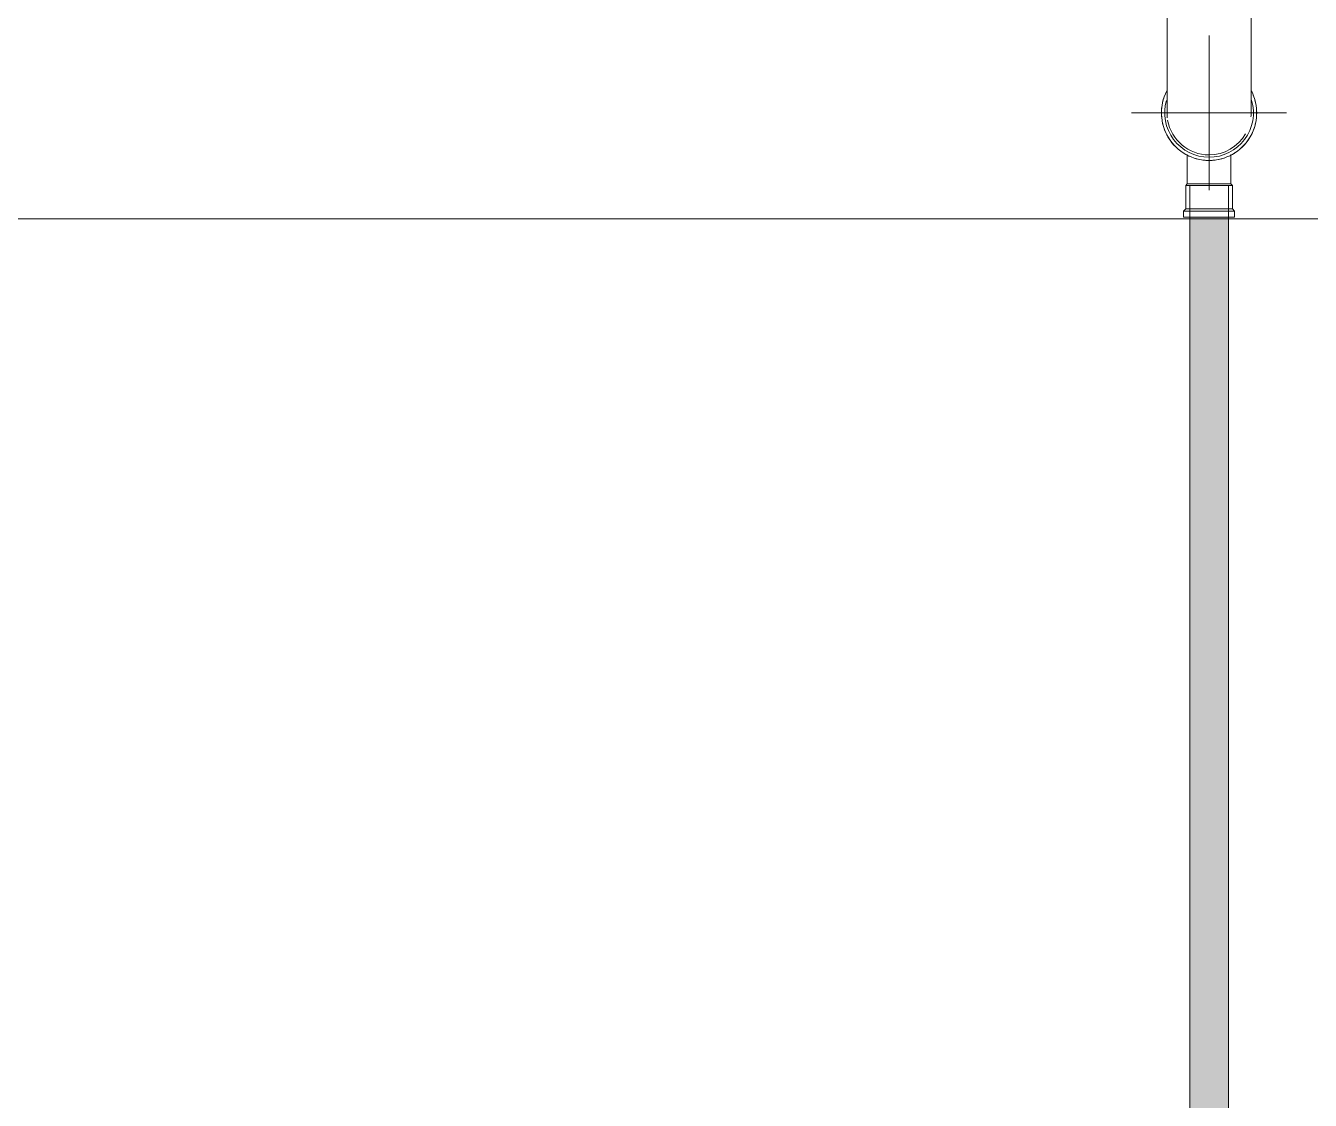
# Model space of a CAD drawing. Header units: metres. Extents: x 34 to 87, y -2.3 to 19.3.
# Drawn here: x 49.362 to 50.191, y 2.481 to 3.175 of the extents above; entities that cross this region are included whole.
import ezdxf

# ---------------------------------------------------------------- set-up
doc = ezdxf.new("R2010")
doc.units = ezdxf.units.M
for name, color, linetype, lineweight in [('A-DETL', 7, 'Continuous', 5), ('P-PIPE', 7, 'Continuous', 5), ('P-PIPE-CNTR', 7, 'Continuous', 5)]:
    doc.layers.add(name, color=color, linetype=linetype, lineweight=lineweight)

# ---------------------------------------------------------------- blocks, each defined once
blk = doc.blocks.new('AF_Soldavel_Curva 45_90 - Standard-3631512-AA')
at = {"layer": 'P-PIPE'}
for p, q in [((-0.41404, 3.07261), (-0.4151, 3.07151)), ((-0.4151, 3.07151), (-0.4151, 3.05651)), ((-0.4, 3.07151), (-0.4151, 3.07151)), ((-0.4, 3.07261), (-0.41404, 3.07261)), ((-0.38596, 3.07261), (-0.4, 3.07261)), ((-0.3849, 3.07151), (-0.4, 3.07151)), ((-0.3849, 3.07151), (-0.38596, 3.07261)), ((-0.3849, 3.05651), (-0.3849, 3.07151)), ((-0.4151, 3.05651), (-0.4165, 3.05511)), ((-0.4165, 3.05511), (-0.4165, 3.05111)), ((-0.4, 3.05511), (-0.4165, 3.05511)), ((-0.4, 3.05651), (-0.4151, 3.05651)), ((-0.3849, 3.05651), (-0.4, 3.05651)), ((-0.3835, 3.05511), (-0.4, 3.05511)), ((-0.3835, 3.05511), (-0.3849, 3.05651)), ((-0.3835, 3.05111), (-0.3835, 3.05511)), ((-0.4165, 3.05111), (-0.4, 3.05111)), ((-0.4, 3.05111), (-0.3835, 3.05111))]:
    blk.add_line(p, q, dxfattribs=at)
at = {"layer": 'P-PIPE', "flags": 128}
for points in [[(-0.41404, 3.07261), (-0.41404, 3.08589), (-0.41404, 3.09164)], [(-0.38596, 3.09164), (-0.38596, 3.09033), (-0.38596, 3.07732), (-0.38596, 3.07261)]]:
    blk.add_lwpolyline(points, dxfattribs=at)
blk = doc.blocks.new('AF_Soldavel_Curva 45_90 - Standard-3705015-AA')
at = {"layer": 'P-PIPE'}
for p, q in [((-0.43075, 3.25134), (-0.43075, 3.24384)), ((-0.4, 3.25134), (-0.43075, 3.25134)), ((-0.43075, 3.24384), (-0.42865, 3.24084)), ((-0.43075, 3.24384), (-0.4, 3.24384)), ((-0.36925, 3.25134), (-0.4, 3.25134)), ((-0.4, 3.24384), (-0.36925, 3.24384)), ((-0.37135, 3.24084), (-0.36925, 3.24384)), ((-0.36925, 3.24384), (-0.36925, 3.25134)), ((-0.42865, 3.24084), (-0.42865, 3.21494)), ((-0.42865, 3.24084), (-0.4, 3.24084)), ((-0.4, 3.24084), (-0.37135, 3.24084)), ((-0.37135, 3.21494), (-0.37135, 3.24084)), ((-0.42865, 3.21494), (-0.42715, 3.21324)), ((-0.42865, 3.21494), (-0.4, 3.21494)), ((-0.42715, 3.21324), (-0.4, 3.21324)), ((-0.4, 3.21494), (-0.37135, 3.21494)), ((-0.4, 3.21324), (-0.37285, 3.21324)), ((-0.37285, 3.21324), (-0.37135, 3.21494))]:
    blk.add_line(p, q, dxfattribs=at)
at = {"layer": 'P-PIPE', "flags": 128}
for points in [[(-0.42715, 3.21324), (-0.42715, 3.20945), (-0.42715, 3.20567), (-0.42715, 3.2019), (-0.42715, 3.19815), (-0.42715, 3.19442), (-0.42715, 3.19072), (-0.42715, 3.18706), (-0.42715, 3.18344), (-0.42715, 3.17987), (-0.42715, 3.17635), (-0.42715, 3.17289), (-0.42715, 3.16949), (-0.42715, 3.16617), (-0.42715, 3.16292), (-0.42715, 3.15975), (-0.42715, 3.15666), (-0.42715, 3.15367), (-0.42715, 3.15077), (-0.42715, 3.14797), (-0.42715, 3.14528), (-0.42715, 3.14269), (-0.42715, 3.14022), (-0.42715, 3.13786), (-0.42715, 3.13563), (-0.42715, 3.13352), (-0.42715, 3.13154), (-0.42715, 3.12968), (-0.42715, 3.12796), (-0.42715, 3.12638), (-0.42715, 3.12494), (-0.42715, 3.12364), (-0.42715, 3.12248), (-0.42715, 3.12146), (-0.42715, 3.1206), (-0.42715, 3.11988), (-0.42715, 3.11931), (-0.42715, 3.11889), (-0.42715, 3.11862), (-0.42715, 3.11851), (-0.42715, 3.1185)], [(-0.37285, 3.1185), (-0.37285, 3.11858), (-0.37285, 3.1188), (-0.37285, 3.11918), (-0.37285, 3.11971), (-0.37285, 3.12039), (-0.37285, 3.12122), (-0.37285, 3.12219), (-0.37285, 3.12331), (-0.37285, 3.12457), (-0.37285, 3.12598), (-0.37285, 3.12752), (-0.37285, 3.12921), (-0.37285, 3.13102), (-0.37285, 3.13297), (-0.37285, 3.13505), (-0.37285, 3.13725), (-0.37285, 3.13957), (-0.37285, 3.14201), (-0.37285, 3.14457), (-0.37285, 3.14723), (-0.37285, 3.15), (-0.37285, 3.15288), (-0.37285, 3.15584), (-0.37285, 3.1589), (-0.37285, 3.16205), (-0.37285, 3.16528), (-0.37285, 3.16859), (-0.37285, 3.17196), (-0.37285, 3.17541), (-0.37285, 3.17891), (-0.37285, 3.18247), (-0.37285, 3.18608), (-0.37285, 3.18973), (-0.37285, 3.19342), (-0.37285, 3.19714), (-0.37285, 3.20088), (-0.37285, 3.20465), (-0.37285, 3.20843), (-0.37285, 3.21222), (-0.37285, 3.21324)]]:
    blk.add_lwpolyline(points, dxfattribs=at)
at = {"layer": 'P-PIPE'}
for radius, start, end in [(0.03075, 152.70788, 270), (0.03075, 152.41389, 168.02501), (0.03075, 270, 27.24983), (0.03075, 11.97499, 27.54675), (0.03075, 173.31468, 186.69146), (0.02865, 163.6987, 270), (0.02715, 178.07466, 186.88354), (0.02865, 270, 16.46375), (0.02715, 354.69856, 1.79919), (0.03075, 353.30854, 6.68532), (0.03075, 191.97944, 228.02649), (0.02715, 190, 270), (0.03075, 311.97351, 348.02056), (0.02715, 270, 330), (0.03075, 233.31673, 246.6935), (0.03075, 251.98148, 270), (0.03075, 270, 288.01852), (0.03075, 293.3065, 306.68327)]:
    blk.add_arc((-0.4, 3.1185), radius, start, end, dxfattribs=at)

msp = doc.modelspace()

# ---------------------------------------------------------------- hatches: boundary and pattern name
at = {"layer": 'P-PIPE', "true_color": 0x00ffff}
for points in [[(50.11354, 1.8338), (50.12573, 1.8338), (50.12567, 3.05111), (50.11323, 3.05111), (50.11323, 1.8338)], [(50.13823, 1.8338), (50.13818, 3.05111), (50.12573, 3.05111), (50.12577, 1.8338), (50.13781, 1.8338)]]:
    msp.add_hatch(color=4, dxfattribs=at).paths.add_polyline_path(points)

# ---------------------------------------------------------------- linework, layer by layer
at = {"layer": 'A-DETL', "color": 9, "true_color": 0xc0c0c0}
msp.add_line((47.20573, 3.05), (50.37573, 3.05), dxfattribs=at)
at = {"layer": 'P-PIPE'}
for p, q in [((50.11323, 3.07151), (50.11323, 1.82986)), ((50.13823, 1.82986), (50.13823, 3.07151))]:
    msp.add_line(p, q, dxfattribs=at)
at = {"layer": 'P-PIPE-CNTR'}
for p, q in [((50.12573, 3.0685), (50.12573, 3.1685)), ((50.12573, 3.0935), (50.12573, 3.1435)), ((50.07573, 3.1185), (50.17573, 3.1185)), ((50.10073, 3.1185), (50.15073, 3.1185))]:
    msp.add_line(p, q, dxfattribs=at)

# ---------------------------------------------------------------- block references
at = {"layer": 'P-PIPE'}
for name in ['AF_Soldavel_Curva 45_90 - Standard-3705015-AA', 'AF_Soldavel_Curva 45_90 - Standard-3631512-AA']:
    msp.add_blockref(name, (50.52573, 0), dxfattribs=at)

doc.saveas('drawing.dxf')
